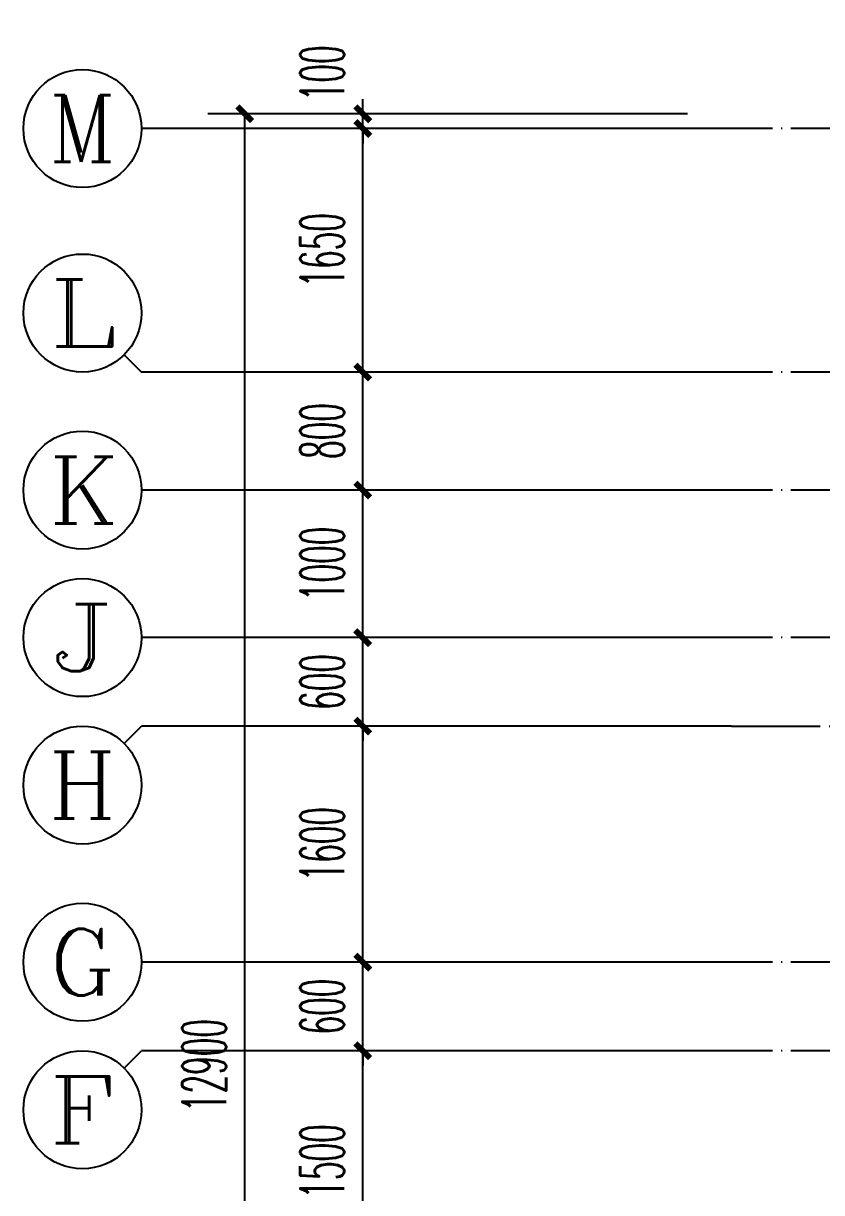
# Model space of a CAD drawing. Extents: x 27938 to 1507990, y 110129 to 923079.
# Drawn here: x 821117 to 826526, y 523579 to 531503 of the extents above; entities that cross this region are included whole.
import ezdxf
from ezdxf.enums import TextEntityAlignment as Align

# ---------------------------------------------------------------- set-up
doc = ezdxf.new("R2010")
doc.units = 0
doc.header["$LTSCALE"] = 1000
doc.header["$MEASUREMENT"] = 0
doc.linetypes.add('DOTE', pattern=[2.42, 2, -0.2, 0.02, -0.2])
for name, color, linetype in [('AXIS', 3, 'Continuous'), ('AXIS_TEXT', 7, 'Continuous'), ('DOTE', 1, 'Continuous')]:
    doc.layers.add(name, color=color, linetype=linetype)
doc.styles.add('_TCH_AXIS', font='COMPLEX', dxfattribs={"bigfont": 'GBCBIG'})
doc.styles.add('_TCH_DIM_T3', font='SIMPLEX.shx', dxfattribs={"width": 0.494118, "bigfont": 'GBCBIG.shx'})
doc.styles.add('COMPLEX', font='COMPLEX')
doc.dimstyles.new('_TCH_ARCH&&100', dxfattribs={"dimtxt": 297.5, "dimasz": 100, "dimexe": 250, "dimexo": 300, "dimgap": 126.25, "dimtad": 1, "dimdec": 0, "dimzin": 0, "dimdsep": 46, "dimtxsty": '_TCH_DIM_T3', "dimblk": 'ARCHTICK', "dimcen": 0.09, "dimclrt": 4, "dimazin": 2, "dimtfac": 1, "dimtdec": 0, "dimtix": 1, "dimtmove": 2, "dimatfit": 3, "dimfxl": 100, "dimtolj": 1, "dimtzin": 0, "dimarcsym": 0})

# ---------------------------------------------------------------- blocks, each defined once
blk = doc.blocks.new('GDGDGDSDA')
at = {"layer": 'DOTE', "color": 0, "linetype": 'DOTE', "ltscale": 0.3}
for p, q in [((471334.8, 374108.3), (417334.8, 374108.3)), ((471334.8, 372458.3), (417334.8, 372458.3)), ((471334.8, 371658.3), (417334.8, 371658.3)), ((471334.8, 370658.3), (417334.8, 370658.3)), ((417334.8, 370058.6), (471334.8, 370058.6)), ((471334.8, 368458.3), (417334.8, 368458.3)), ((471334.8, 367858.3), (417334.8, 367858.3))]:
    blk.add_line(p, q, dxfattribs=at)
blk = doc.blocks.new('_ArchTick')
at = {"color": 0, "linetype": 'ByBlock', "const_width": 0.4}
blk.add_lwpolyline([(-0.5, -0.5), (0.5, 0.5)], dxfattribs=at)
blk = doc.blocks.new('*D497')
at = {"layer": 'AXIS', "color": 0, "lineweight": -2}
for p, q in [((825616.6, 524540.4), (823166.6, 524540.4)), ((823416.6, 523040.4), (823416.6, 524540.4)), ((825616.6, 523040.4), (823166.6, 523040.4))]:
    blk.add_line(p, q, dxfattribs=at)
at = {"layer": 'Defpoints', "color": 0}
for p in [(823416.6, 524540.4), (825916.6, 524540.4), (825916.6, 523040.4)]:
    blk.add_point(p, dxfattribs=at)
at = {"layer": 'AXIS', "color": 0, "lineweight": -2, "xscale": 100, "yscale": 100, "zscale": 100}
for p, rotation in [((823416.6, 524540.4), 90), ((823416.6, 523040.4), 270)]:
    blk.add_blockref('_ArchTick', p, dxfattribs=dict(at, rotation=rotation))
at = {"layer": 'AXIS', "color": 4, "insert": (823141.6, 523790.4), "char_height": 297.5, "attachment_point": 5, "rotation": 90, "style": '_TCH_DIM_T3'}
blk.add_mtext('\\A1;1500', dxfattribs=at)
blk = doc.blocks.new('*D498')
at = {"layer": 'AXIS', "color": 0, "lineweight": -2}
for p, q in [((823416.6, 525140.4), (823416.6, 525240.4)), ((825616.6, 525140.4), (823166.6, 525140.4)), ((823416.6, 524540.4), (823416.6, 525140.4)), ((825616.6, 524540.4), (823166.6, 524540.4)), ((823416.6, 524540.4), (823416.6, 524440.4))]:
    blk.add_line(p, q, dxfattribs=at)
at = {"layer": 'Defpoints', "color": 0}
for p in [(823416.6, 525140.4), (825916.6, 525140.4), (825916.6, 524540.4)]:
    blk.add_point(p, dxfattribs=at)
at = {"layer": 'AXIS', "color": 0, "lineweight": -2, "xscale": 100, "yscale": 100, "zscale": 100}
for p, rotation in [((823416.6, 525140.4), 270), ((823416.6, 524540.4), 90)]:
    blk.add_blockref('_ArchTick', p, dxfattribs=dict(at, rotation=rotation))
at = {"layer": 'AXIS', "color": 4, "insert": (823141.6, 524840.4), "char_height": 297.5, "attachment_point": 5, "rotation": 90, "style": '_TCH_DIM_T3'}
blk.add_mtext('\\A1;600', dxfattribs=at)
blk = doc.blocks.new('*D499')
at = {"layer": 'AXIS', "color": 0, "lineweight": -2}
for p, q in [((825616.6, 526740.7), (823166.6, 526740.7)), ((823416.6, 525140.4), (823416.6, 526740.7)), ((825616.6, 525140.4), (823166.6, 525140.4))]:
    blk.add_line(p, q, dxfattribs=at)
at = {"layer": 'Defpoints', "color": 0}
for p in [(823416.6, 526740.7), (825916.6, 526740.7), (825916.6, 525140.4)]:
    blk.add_point(p, dxfattribs=at)
at = {"layer": 'AXIS', "color": 0, "lineweight": -2, "xscale": 100, "yscale": 100, "zscale": 100}
for p, rotation in [((823416.6, 526740.7), 90), ((823416.6, 525140.4), 270)]:
    blk.add_blockref('_ArchTick', p, dxfattribs=dict(at, rotation=rotation))
at = {"layer": 'AXIS', "color": 4, "insert": (823141.6, 525940.6), "char_height": 297.5, "attachment_point": 5, "rotation": 90, "style": '_TCH_DIM_T3'}
blk.add_mtext('\\A1;1600', dxfattribs=at)
blk = doc.blocks.new('*D500')
at = {"layer": 'AXIS', "color": 0, "lineweight": -2}
for p, q in [((823416.6, 527340.4), (823416.6, 527440.4)), ((825616.6, 527340.4), (823166.6, 527340.4)), ((823416.6, 526740.7), (823416.6, 527340.4)), ((825616.6, 526740.7), (823166.6, 526740.7)), ((823416.6, 526740.7), (823416.6, 526640.7))]:
    blk.add_line(p, q, dxfattribs=at)
at = {"layer": 'Defpoints', "color": 0}
for p in [(823416.6, 527340.4), (825916.6, 527340.4), (825916.6, 526740.7)]:
    blk.add_point(p, dxfattribs=at)
at = {"layer": 'AXIS', "color": 0, "lineweight": -2, "xscale": 100, "yscale": 100, "zscale": 100}
for p, rotation in [((823416.6, 527340.4), 270), ((823416.6, 526740.7), 90)]:
    blk.add_blockref('_ArchTick', p, dxfattribs=dict(at, rotation=rotation))
at = {"layer": 'AXIS', "color": 4, "insert": (823141.6, 527040.6), "char_height": 297.5, "attachment_point": 5, "rotation": 90, "style": '_TCH_DIM_T3'}
blk.add_mtext('\\A1;600', dxfattribs=at)
blk = doc.blocks.new('*D501')
at = {"layer": 'AXIS', "color": 0, "lineweight": -2}
for p, q in [((825616.6, 528340.4), (823166.6, 528340.4)), ((823416.6, 527340.4), (823416.6, 528340.4)), ((825616.6, 527340.4), (823166.6, 527340.4))]:
    blk.add_line(p, q, dxfattribs=at)
at = {"layer": 'Defpoints', "color": 0}
for p in [(823416.6, 528340.4), (825916.6, 528340.4), (825916.6, 527340.4)]:
    blk.add_point(p, dxfattribs=at)
at = {"layer": 'AXIS', "color": 0, "lineweight": -2, "xscale": 100, "yscale": 100, "zscale": 100}
for p, rotation in [((823416.6, 528340.4), 90), ((823416.6, 527340.4), 270)]:
    blk.add_blockref('_ArchTick', p, dxfattribs=dict(at, rotation=rotation))
at = {"layer": 'AXIS', "color": 4, "insert": (823141.6, 527840.4), "char_height": 297.5, "attachment_point": 5, "rotation": 90, "style": '_TCH_DIM_T3'}
blk.add_mtext('\\A1;1000', dxfattribs=at)
blk = doc.blocks.new('*D502')
at = {"layer": 'AXIS', "color": 0, "lineweight": -2}
for p, q in [((825616.6, 529140.4), (823166.6, 529140.4)), ((823416.6, 528340.4), (823416.6, 529140.4)), ((825616.6, 528340.4), (823166.6, 528340.4))]:
    blk.add_line(p, q, dxfattribs=at)
at = {"layer": 'Defpoints', "color": 0}
for p in [(823416.6, 529140.4), (825916.6, 529140.4), (825916.6, 528340.4)]:
    blk.add_point(p, dxfattribs=at)
at = {"layer": 'AXIS', "color": 0, "lineweight": -2, "xscale": 100, "yscale": 100, "zscale": 100}
for p, rotation in [((823416.6, 529140.4), 90), ((823416.6, 528340.4), 270)]:
    blk.add_blockref('_ArchTick', p, dxfattribs=dict(at, rotation=rotation))
at = {"layer": 'AXIS', "color": 4, "insert": (823141.6, 528740.4), "char_height": 297.5, "attachment_point": 5, "rotation": 90, "style": '_TCH_DIM_T3'}
blk.add_mtext('\\A1;800', dxfattribs=at)
blk = doc.blocks.new('*D503')
at = {"layer": 'AXIS', "color": 0, "lineweight": -2}
for p, q in [((825616.6, 530790.4), (823166.6, 530790.4)), ((823416.6, 529140.4), (823416.6, 530790.4)), ((825616.6, 529140.4), (823166.6, 529140.4))]:
    blk.add_line(p, q, dxfattribs=at)
at = {"layer": 'Defpoints', "color": 0}
for p in [(823416.6, 530790.4), (825916.6, 530790.4), (825916.6, 529140.4)]:
    blk.add_point(p, dxfattribs=at)
at = {"layer": 'AXIS', "color": 0, "lineweight": -2, "xscale": 100, "yscale": 100, "zscale": 100}
for p, rotation in [((823416.6, 530790.4), 90), ((823416.6, 529140.4), 270)]:
    blk.add_blockref('_ArchTick', p, dxfattribs=dict(at, rotation=rotation))
at = {"layer": 'AXIS', "color": 4, "insert": (823141.6, 529965.4), "char_height": 297.5, "attachment_point": 5, "rotation": 90, "style": '_TCH_DIM_T3'}
blk.add_mtext('\\A1;1650', dxfattribs=at)
blk = doc.blocks.new('*D504')
at = {"layer": 'AXIS', "color": 0, "lineweight": -2}
for p, q in [((823416.6, 530890.4), (823416.6, 530990.4)), ((825616.6, 530890.4), (823166.6, 530890.4)), ((823416.6, 530790.4), (823416.6, 530890.4)), ((825616.6, 530790.4), (823166.6, 530790.4)), ((823416.6, 530790.4), (823416.6, 530690.4))]:
    blk.add_line(p, q, dxfattribs=at)
at = {"layer": 'Defpoints', "color": 0}
for p in [(823416.6, 530890.4), (825916.6, 530890.4), (825916.6, 530790.4)]:
    blk.add_point(p, dxfattribs=at)
at = {"layer": 'AXIS', "color": 0, "lineweight": -2, "xscale": 100, "yscale": 100, "zscale": 100}
for p, rotation in [((823416.6, 530890.4), 270), ((823416.6, 530790.4), 90)]:
    blk.add_blockref('_ArchTick', p, dxfattribs=dict(at, rotation=rotation))
at = {"layer": 'AXIS', "color": 4, "insert": (823141.6, 531165.4), "char_height": 297.5, "attachment_point": 5, "rotation": 90, "style": '_TCH_DIM_T3'}
blk.add_mtext('\\A1;100', dxfattribs=at)
blk = doc.blocks.new('*D505')
at = {"layer": 'AXIS', "color": 0, "lineweight": -2}
for p, q in [((825616.6, 530890.4), (822366.6, 530890.4)), ((822616.6, 517990.4), (822616.6, 530890.4)), ((825616.6, 517990.4), (822366.6, 517990.4))]:
    blk.add_line(p, q, dxfattribs=at)
at = {"layer": 'Defpoints', "color": 0}
for p in [(822616.6, 530890.4), (825916.6, 530890.4), (825916.6, 517990.4)]:
    blk.add_point(p, dxfattribs=at)
at = {"layer": 'AXIS', "color": 0, "lineweight": -2, "xscale": 100, "yscale": 100, "zscale": 100}
for p, rotation in [((822616.6, 530890.4), 90), ((822616.6, 517990.4), 270)]:
    blk.add_blockref('_ArchTick', p, dxfattribs=dict(at, rotation=rotation))
at = {"layer": 'AXIS', "color": 4, "insert": (822341.6, 524440.4), "char_height": 297.5, "attachment_point": 5, "rotation": 90, "style": '_TCH_DIM_T3'}
blk.add_mtext('\\A1;12900', dxfattribs=at)
blk = doc.blocks.new('_AXISO')
blk.add_circle((0, 0), 0.5)
at = {"layer": 'AXIS_TEXT', "style": 'COMPLEX', "width": 1.041667}
blk.add_attdef('A', text='', height=0.56, dxfattribs=at).set_placement((-0.25, -0.28), (0.25, -0.28), align=Align.FIT)

msp = doc.modelspace()

# ---------------------------------------------------------------- linework, layer by layer
at = {"layer": 'AXIS', "color": 8}
for p, q in [((825916.6, 530790.4), (821916.6, 530790.4)), ((821799.4, 529257.6), (821916.6, 529140.4)), ((825916.6, 529140.4), (821916.6, 529140.4)), ((825916.6, 528340.4), (821916.6, 528340.4)), ((825916.6, 527340.4), (821916.6, 527340.4)), ((821799.4, 526623.6), (821916.6, 526740.7)), ((825916.6, 526740.7), (821916.6, 526740.7)), ((825916.6, 525140.4), (821916.6, 525140.4)), ((821799.4, 524423.3), (821916.6, 524540.4)), ((825916.6, 524540.4), (821916.6, 524540.4))]:
    msp.add_line(p, q, dxfattribs=at)

# ---------------------------------------------------------------- block references
ref = msp.add_blockref('_AXISO', (821516.6, 530790.4), dxfattribs=dict(at, xscale=800, yscale=800, zscale=800))
ref.add_attrib('A', 'M', dxfattribs={"layer": 'AXIS_TEXT', "color": 8, "ltscale": 0.5, "height": 452.5, "style": '_TCH_AXIS'}).set_placement((821290.3, 530564.2), (821742.9, 530564.2), align=Align.FIT)
ref = msp.add_blockref('_AXISO', (821516.6, 529540.4), dxfattribs=dict(at, xscale=800, yscale=800, zscale=800))
ref.add_attrib('A', 'L', dxfattribs={"layer": 'AXIS_TEXT', "color": 8, "ltscale": 0.5, "height": 452.5, "style": '_TCH_AXIS', "width": 1.4}).set_placement((821290.3, 529314.2), (821742.9, 529314.2), align=Align.FIT)
ref = msp.add_blockref('_AXISO', (821516.6, 528340.4), dxfattribs=dict(at, xscale=800, yscale=800, zscale=800))
ref.add_attrib('A', 'K', dxfattribs={"layer": 'AXIS_TEXT', "color": 8, "ltscale": 0.5, "height": 452.5, "style": '_TCH_AXIS', "width": 1.105263}).set_placement((821290.3, 528114.2), (821742.9, 528114.2), align=Align.FIT)
ref = msp.add_blockref('_AXISO', (821516.6, 527340.4), dxfattribs=dict(at, xscale=800, yscale=800, zscale=800))
ref.add_attrib('A', 'J', dxfattribs={"layer": 'AXIS_TEXT', "color": 8, "ltscale": 0.5, "height": 452.5, "style": '_TCH_AXIS', "width": 1.909091}).set_placement((821290.3, 527114.2), (821742.9, 527114.2), align=Align.FIT)
ref = msp.add_blockref('_AXISO', (821516.6, 526340.7), dxfattribs=dict(at, xscale=800, yscale=800, zscale=800))
ref.add_attrib('A', 'H', dxfattribs={"layer": 'AXIS_TEXT', "color": 8, "ltscale": 0.5, "height": 452.5, "style": '_TCH_AXIS', "width": 1.05}).set_placement((821290.3, 526114.4), (821742.9, 526114.4), align=Align.FIT)
ref = msp.add_blockref('_AXISO', (821516.6, 525140.4), dxfattribs=dict(at, xscale=800, yscale=800, zscale=800))
ref.add_attrib('A', 'G', dxfattribs={"layer": 'AXIS_TEXT', "color": 8, "ltscale": 0.5, "height": 452.5, "style": '_TCH_AXIS', "width": 1.166667}).set_placement((821290.3, 524914.2), (821742.9, 524914.2), align=Align.FIT)
ref = msp.add_blockref('_AXISO', (821516.6, 524140.4), dxfattribs=dict(at, xscale=800, yscale=800, zscale=800))
ref.add_attrib('A', 'F', dxfattribs={"layer": 'AXIS_TEXT', "color": 8, "ltscale": 0.5, "height": 452.5, "style": '_TCH_AXIS', "width": 1.3125}).set_placement((821290.3, 523914.2), (821742.9, 523914.2), align=Align.FIT)
at = {"layer": 'DOTE', "color": 169}
msp.add_blockref('GDGDGDSDA', (408581.8, 156682.1), dxfattribs=at)

# ---------------------------------------------------------------- dimensions: what is measured, and where the dimension line sits
at = {"layer": 'AXIS', "color": 8}
dim = msp.add_linear_dim(base=(823416.6, 530890.4), p1=(825916.6, 530790.4), p2=(825916.6, 530890.4), angle=90, dimstyle='_TCH_ARCH&&100', dxfattribs=at)
dim.commit()
dim.dimension.update_dxf_attribs({"geometry": '*D504', "text_midpoint": (823141.6, 531165.4), "dimtype": 129})
for p1, p2, distance, picture, middle in [((825916.6, 517990.4), (825916.6, 530890.4), 3300, '*D505', (822341.6, 524440.4)), ((825916.6, 529140.4), (825916.6, 530790.4), 2500, '*D503', (823141.6, 529965.4)), ((825916.6, 528340.4), (825916.6, 529140.4), 2500, '*D502', (823141.6, 528740.4)), ((825916.6, 527340.4), (825916.6, 528340.4), 2500, '*D501', (823141.6, 527840.4)), ((825916.6, 526740.7), (825916.6, 527340.4), 2500, '*D500', (823141.6, 527040.6)), ((825916.6, 525140.4), (825916.6, 526740.7), 2500, '*D499', (823141.6, 525940.6)), ((825916.6, 524540.4), (825916.6, 525140.4), 2500, '*D498', (823141.6, 524840.4)), ((825916.6, 523040.4), (825916.6, 524540.4), 2500, '*D497', (823141.6, 523790.4))]:
    dim = msp.add_aligned_dim(p1=p1, p2=p2, distance=distance, dimstyle='_TCH_ARCH&&100', dxfattribs=at)
    dim.commit()
    dim.dimension.update_dxf_attribs({"geometry": picture, "text_midpoint": middle})

doc.saveas('drawing.dxf')
